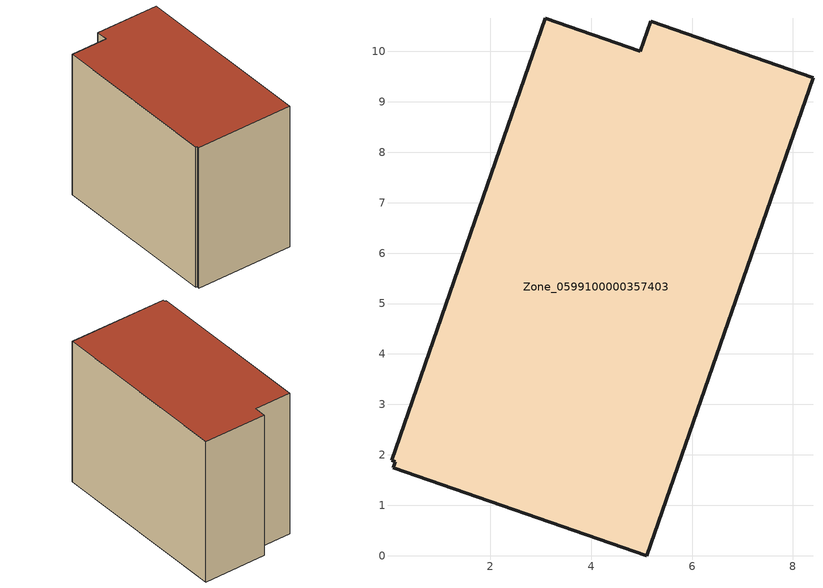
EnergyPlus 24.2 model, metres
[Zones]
Zone_0599100000357403
 floor ground (C_G): 0.08,1.75 0.12,1.87 0.04,1.9 3.09,10.66 4.97,10 5.18,10.6 8.4,9.47 5.1,0 z0
 wall outside (C_F): 5.1,0 8.4,9.47 5.18,10.6 4.97,10 3.09,10.66 0.04,1.9 0.12,1.87 0.08,1.75 5.1,0 z0:7.99
 roof outside (C_R): 0.12,1.87 0.08,1.75 5.1,0 8.4,9.47 5.18,10.6 4.97,10 3.09,10.66 0.04,1.9 z7.99
[BUILDING]
Pand.0599100000357403: North Axis=0; Terrain=City; Loads Convergence Tolerance Value=0.04; Temperature Convergence Tolerance Value=0.4; Solar Distribution=FullExterior; Maximum Number of Warmup Days=25; Minimum Number of Warmup Days=1
[Site:Location]
Rotterdam.The.Hague.AP_ZH_NLD Design_Conditions: Latitude=51.96; Longitude=4.45; Time Zone=1; Elevation=-4.5
[SITE:GROUNDTEMPERATURE:BUILDINGSURFACE]
18, 18, 18, 18, 18, 18, 18, 18, 18, 18, 18, 18
[MATERIAL] Thermal Absorptance=0.9; Solar Absorptance=0.7; Visible Absorptance=0.7
Name | Roughness | Thickness | Conductivity | Density | Specific Heat
G.TI.1992-2005 | MediumSmooth | 0.15 | 0.06 | 540 | 1210
F.TI.1992-2005 | Rough | 0.3 | 0.12 | 1920 | 840
R.TI.1992-2005 | MediumRough | 0.2 | 0.08 | 1500 | 1000
[CONSTRUCTION]
C_G: G.TI.1992-2005
C_F: F.TI.1992-2005
C_R: R.TI.1992-2005
[ZONE]
Zone_0599100000357403: Type=1; Multiplier=1; Ceiling Height=Autocalculate; Volume=Autocalculate; Floor Area=autocalculate; Part of Total Floor Area=Yes
[ZONEINFILTRATION:DESIGNFLOWRATE]
Infil_Zone_0599100000357403: Zone or ZoneList or Space or SpaceList=Zone_0599100000357403; Schedule=AlwaysOn; Design Flow Rate Calculation Method=Flow/Area; Flow Rate per Floor Area=0.0015; Constant Term Coefficient=1; Temperature Term Coefficient=0; Velocity Term Coefficient=0; Velocity Squared Term Coefficient=0
[HVACTEMPLATE:ZONE:IDEALLOADSAIRSYSTEM]
Zone_0599100000357403: Maximum Heating Supply Air Temperature=50; Minimum Cooling Supply Air Temperature=13; Maximum Heating Supply Air Humidity Ratio=0.0156; Minimum Cooling Supply Air Humidity Ratio=0.0077; Heating Limit=NoLimit; Cooling Limit=NoLimit; Dehumidification Control Type=ConstantSensibleHeatRatio; Cooling Sensible Heat Ratio=0.7; Dehumidification Setpoint=60; Humidification Control Type=None; Humidification Setpoint=30; Outdoor Air Method=None; Outdoor Air Flow Rate per Person=0.00944; Outdoor Air Flow Rate per Zone Floor Area=0; Outdoor Air Flow Rate per Zone=0; Demand Controlled Ventilation Type=None; Outdoor Air Economizer Type=NoEconomizer; Heat Recovery Type=None; Sensible Heat Recovery Effectiveness=0.7; Latent Heat Recovery Effectiveness=0.65
[ZONECONTROL:THERMOSTAT]
ThermostatControl_Zone_0599100000357403: Zone or ZoneList=Zone_0599100000357403; Control Type Schedule=DualSetpointControlType; Control 1=Thermostat_Zone_0599100000357403; Temperature Difference Between Cutout And Setpoint=0
[THERMOSTATSETPOINT:DUALSETPOINT]
Thermostat_Zone_0599100000357403: Heating Setpoint Temperature Schedule=HeatingSetpoint_Zone_0599100000357403; Cooling Setpoint Temperature Schedule=CoolingSetpoint_Zone_0599100000357403
[SCHEDULE:COMPACT]
HeatingSetpoint_Zone_0599100000357403: Through: 12/31, For: AllDays, Until: 24:00, 21
CoolingSetpoint_Zone_0599100000357403: Through: 12/31, For: AllDays, Until: 24:00, 24
DualSetpointControlType: Through: 12/31, For: AllDays, Until: 24:00, 4
AlwaysOn: Through: 12/31, For: AllDays, Until: 24:00, 1
